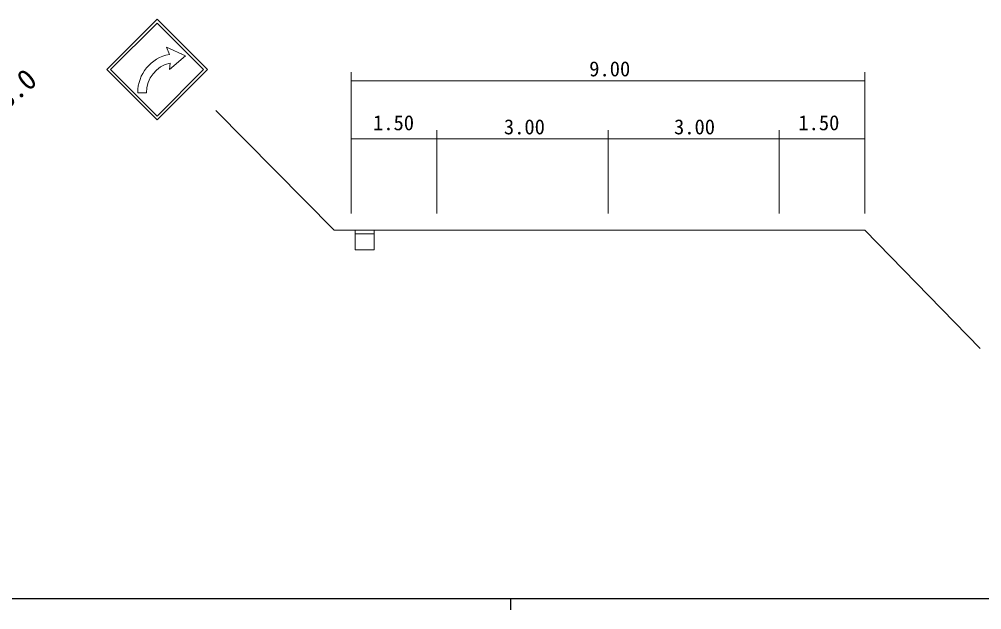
# Model space of a CAD drawing. Units: millimetres, scale not verified, with parts at other scales. Extents: x 40000 to 680000, y 20000 to 380000.
# Drawn here: x 224946 to 309274, y 204000 to 255758 of the extents above; entities that cross this region are included whole.
import ezdxf
from ezdxf.enums import TextEntityAlignment as Align

# ---------------------------------------------------------------- set-up
doc = ezdxf.new("R2010")
doc.units = ezdxf.units.MM
doc.header["$LTSCALE"] = 1000
for name, color, linetype, lineweight in [('M-BGD', 7, 'Continuous', 13), ('M-STR-HTXT', 7, 'Continuous', 13), ('M-STR-STRC', 7, 'Continuous', 13), ('M-TTL-BAND', 7, 'Continuous', 25)]:
    doc.layers.add(name, color=color, linetype=linetype, lineweight=lineweight)
doc.styles.add('ＭＳ ゴシック', font='')
doc.styles.get('ＭＳ ゴシック').set_extended_font_data('MS Gothic')

msp = doc.modelspace()

# ---------------------------------------------------------------- linework, layer by layer
at = {"layer": 'M-BGD'}
for p, q in [((254036, 238736), (254036, 251120)), ((299036, 238736), (299036, 251120)), ((254036, 250356), (299036, 250356)), ((242166, 247772), (252546, 237269)), ((254036, 238736), (254036, 246038)), ((261536, 238736), (261536, 246038)), ((276536, 238736), (276536, 246038)), ((291536, 238736), (291536, 246038)), ((254036, 245273), (299036, 245273)), ((252546, 237269), (254377, 237269)), ((254377, 237269), (299036, 237269)), ((254377, 237269), (256032, 237269)), ((299036, 237269), (309133, 226889)), ((254377, 236938), (256032, 236938))]:
    msp.add_line(p, q, dxfattribs=at)
msp.add_lwpolyline([(256032, 237269), (256032, 235549), (254377, 235549), (254377, 237269)], dxfattribs=at)
at = {"layer": 'M-STR-STRC'}
for p, q in [((237023, 255758), (232610, 251346)), ((237023, 255758), (232610, 251346)), ((241435, 251346), (237023, 255758)), ((241435, 251346), (237023, 255758)), ((237023, 255419), (232950, 251346)), ((237023, 255419), (232950, 251346)), ((241096, 251346), (237023, 255419)), ((241096, 251346), (237023, 255419)), ((239521, 252550), (237839, 253314)), ((237839, 253314), (238097, 252680)), ((239521, 252550), (238113, 251353)), ((232610, 251346), (237023, 246934)), ((232610, 251346), (237023, 246934)), ((232950, 251346), (237023, 247273)), ((232950, 251346), (237023, 247273)), ((237023, 246934), (241435, 251346)), ((237023, 247273), (241096, 251346)), ((237023, 246934), (241435, 251346)), ((237023, 247273), (241096, 251346)), ((238113, 251353), (238175, 251921)), ((235324, 249311), (236083, 249317))]:
    msp.add_line(p, q, dxfattribs=at)
for radius, start, end in [(3428, 101.00627, 180.08174), (3428, 83.21561, 83.40363), (2668, 102.46855, 179.97451)]:
    msp.add_arc((238751, 249316), radius, start, end, dxfattribs=at)
at = {"layer": 'M-TTL-BAND'}
for p, q in [((40000, 205000), (579000, 205000)), ((268000, 205000), (268000, 204000))]:
    msp.add_line(p, q, dxfattribs=at)

# ---------------------------------------------------------------- texts
at = {"layer": 'M-BGD', "style": 'ＭＳ ゴシック'}
for s, p in [('9.00', (274884, 250356)), ('1.50', (255944, 245631)), ('1.50', (293208, 245631)), ('3.00', (267408, 245273)), ('3.00', (282313, 245273))]:
    msp.add_text(s, height=1320, dxfattribs=at).set_placement(p, align=Align.BOTTOM_LEFT)
at = {"layer": 'M-STR-HTXT', "style": 'ＭＳ ゴシック'}
msp.add_text('L=8.0', height=1833, rotation=40.777, dxfattribs=at).set_placement((222293, 245706), align=Align.BOTTOM_LEFT)

doc.saveas('drawing.dxf')
